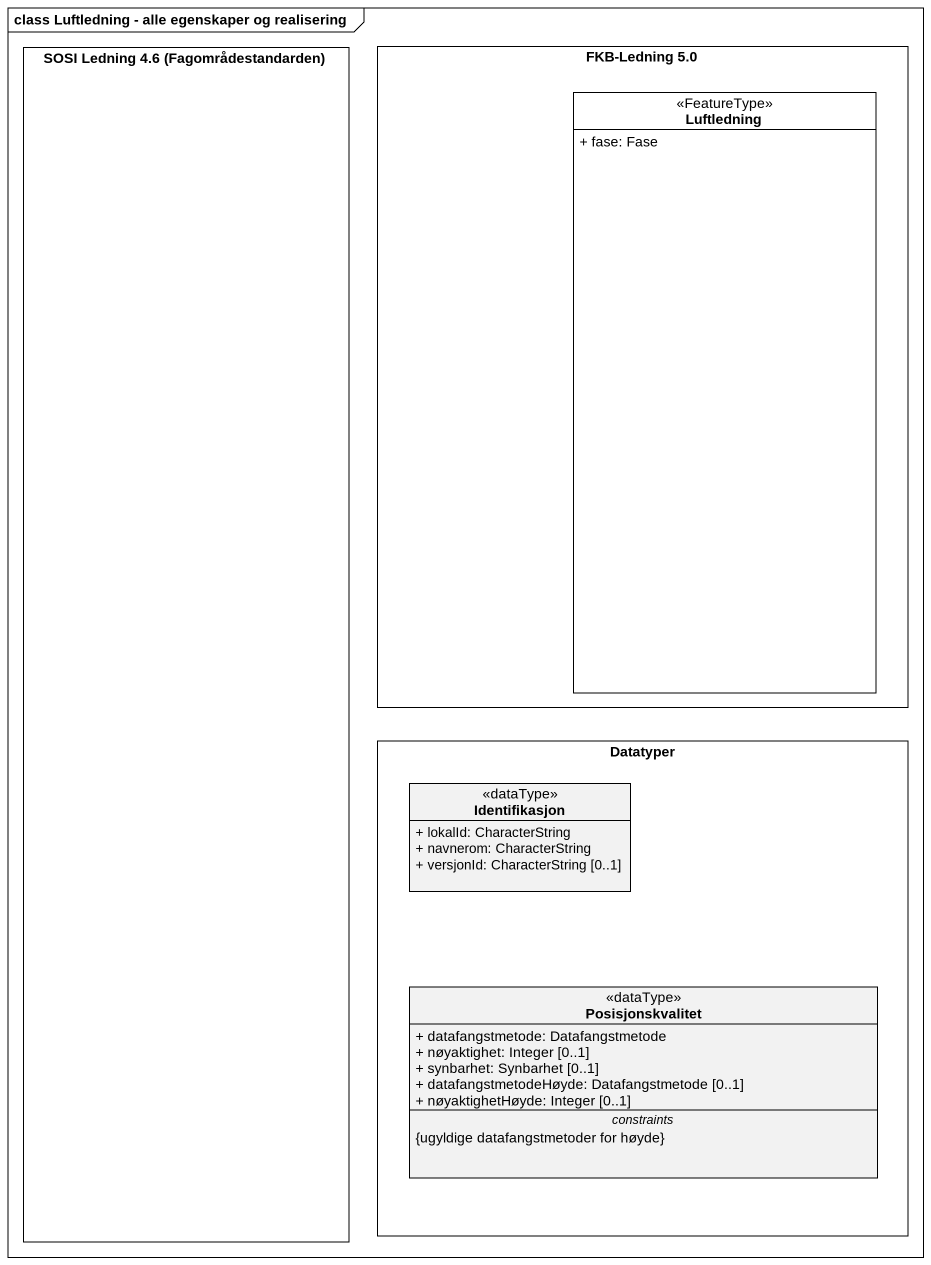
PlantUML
@startuml
mainframe class Luftledning - alle egenskaper og realisering
allowmixing
hide circle
hide empty members
skinparam classAttributeIconSize 0
rectangle "SOSI Ledning 4.6 (Fagområdestandarden)" as SOSI_Ledning_4_6
rectangle "FKB-Ledning 5.0" as FKB_Ledning_5_0 {
  class Luftledning <<FeatureType>> #FFFFFF {
    + fase: Fase
  }
}
rectangle Datatyper {
  class Identifikasjon <<dataType>> {
    + lokalId: CharacterString
    + navnerom: CharacterString
    + versjonId: CharacterString [0..1]
  }
  class Posisjonskvalitet <<dataType>> {
    + datafangstmetode: Datafangstmetode
    + nøyaktighet: Integer [0..1]
    + synbarhet: Synbarhet [0..1]
    + datafangstmetodeHøyde: Datafangstmetode [0..1]
    + nøyaktighetHøyde: Integer [0..1]
    -- constraints --
    {ugyldige datafangstmetoder for høyde}
  }
}
@enduml
